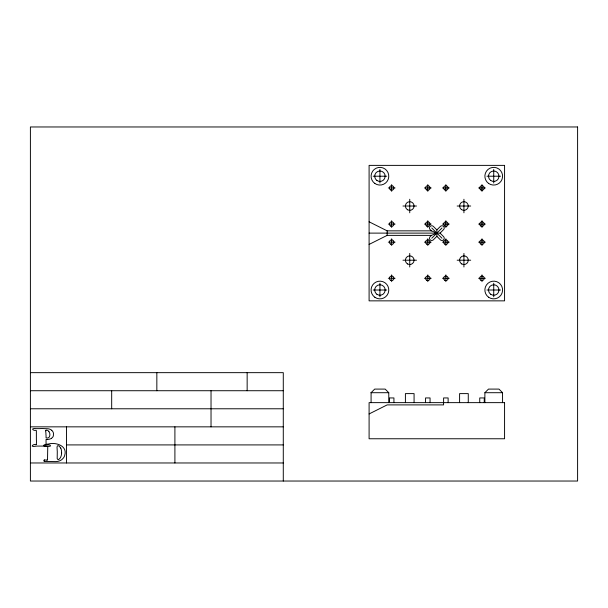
<?xml version="1.0" encoding="UTF-8"?>
<svg xmlns="http://www.w3.org/2000/svg" width="608" height="608" viewBox="0 0 608 608"><rect width="100%" height="100%" fill="white"/><g stroke="black" fill="none" stroke-linecap="round" stroke-linejoin="round"><path stroke-width="0.91" d="M405.407 402.64L405.407 393.612L414.071 393.612L414.071 402.64M436.871 229.923L433.36 226.412A2.257 2.257 0 0 0 430.168 226.412A2.257 2.257 0 0 0 430.168 229.604L431.414 230.858L436.871 233.115L431.444 235.364L430.168 236.626A2.257 2.257 0 0 0 430.168 239.818A2.257 2.257 0 0 0 433.36 239.818L436.871 236.307L436.871 229.923L440.382 226.412A2.257 2.257 0 0 1 443.574 226.412A2.257 2.257 0 0 1 443.574 229.604L440.063 233.115L369.094 233.115M431.764 238.222L441.978 228.008M371.1 392.684L374.695 389.09L385.168 389.09L388.77 392.684L388.786 402.64M484.88 402.64L484.88 392.707L488.49 389.09L498.963 389.09L502.565 392.684M51.52 438.3L52.615 437.266A4.271 4.271 0 0 0 53.367 435.799L53.489 433.466A5.153 5.153 0 0 0 52.843 431.642L51.779 430.289M36.305 444.509L36.51 441.735A12 12 0 0 0 36.45 440.595L36.412 440.26A6.475 6.475 0 0 1 36.381 439.903L36.366 430.715A1.094 1.094 0 0 0 36.032 430.312C33.98 431.042 30.56 428.64 34.192 428.511A13.513 13.513 0 0 1 35.88 428.632L39.946 428.632A13.513 13.513 0 0 1 41.625 428.511L41.906 428.503A5.236 5.236 0 0 1 42.188 428.511L47.576 428.762A6.946 6.946 0 0 1 51.756 430.312M369.094 413.949L387.159 404.898L443.589 404.898L443.604 397.944L448.126 397.944L448.126 402.64M369.094 244.424L387.159 235.38L431.414 235.372M44.361 460.013L44.392 460.005A0.836 0.836 0 0 1 44.065 460.081L43.708 460.902L44.445 461.35M373.16 176.221L386.703 176.221M486.962 176.214L500.506 176.214M388.292 187.956L395.063 187.956M424.414 187.956L431.186 187.956M442.48 187.956L449.251 187.956M478.602 187.956L485.374 187.956M402.967 206.021L416.51 206.021M457.155 206.021L470.698 206.021M388.292 224.086L395.063 224.086M424.414 224.086L431.186 224.086M442.48 224.086L449.251 224.086M478.602 224.086L485.374 224.086M369.094 221.806L387.159 230.85L431.414 230.858M388.292 242.144L395.063 242.144M424.414 242.144L431.186 242.144M442.48 242.144L449.251 242.144M478.602 242.144L485.374 242.144M402.967 260.209L416.51 260.209M457.155 260.209L470.698 260.209M388.292 278.274L395.063 278.274M424.414 278.274L431.186 278.274M442.48 278.274L449.251 278.274M478.602 278.274L485.374 278.274M373.16 290.016L386.703 290.016M486.962 290.008L500.506 290.008M30.4 372.658L283.282 372.658L283.282 481.034M30.4 390.724L283.282 390.724M371.123 392.707L388.778 392.707M484.918 392.707L502.542 392.707L502.58 402.64M30.4 408.781L283.282 408.781M30.4 426.846L283.282 426.846M47.067 439.447L46.056 439.447L46.056 444.152L47.196 444.79A7.281 7.281 0 0 1 47.796 444.82L48.389 444.874A8.398 8.398 0 0 0 49.104 444.919A10.382 10.382 0 0 0 49.537 444.988L49.712 445.018A6.475 6.475 0 0 1 50 445.064C52.546 447.062 46.041 446.188 45.159 446.059M66.523 444.912L283.282 444.912M45.585 446.082L36.67 446.082A11.932 11.932 0 0 0 36.32 446.12L34.983 446.318A16.34 16.34 0 0 1 33.288 446.439C30.316 446.409 34.086 443.772 35.37 444.661A2.835 2.835 0 0 0 36.237 444.539M46.991 460.074L47.036 460.074A1.049 1.049 0 0 0 47.515 460.013L47.751 446.751L46.763 445.96A5.609 5.609 0 0 0 45.585 446.067M46.968 460.074L45.843 460.074A7.585 7.585 0 0 0 44.597 459.944M30.4 462.969L283.282 462.969M440.063 233.115L443.574 236.626A2.257 2.257 0 0 1 443.574 239.818A2.257 2.257 0 0 1 440.382 239.818L436.871 236.307M431.764 228.008L441.978 238.222M48.974 431.688L48.062 430.646A2.409 2.409 0 0 0 46.93 430.183L46.558 430.16A1.414 1.414 0 0 0 45.934 430.282M60.724 448.119L59.288 446.196A2.759 2.759 0 0 0 58.178 445.74L57.38 445.846L57.038 447.1A17.123 17.123 0 0 0 57.068 448.028L57.137 449.145A19.19 19.19 0 0 1 57.167 450.156A17.716 17.716 0 0 1 57.281 451.98L57.19 458.622L58.011 459.686A2.212 2.212 0 0 0 58.801 459.466L60.306 457.854A8.801 8.801 0 0 0 60.716 457.011A10.876 10.876 0 0 0 61.644 452.823M45.668 430.867L45.737 431.467A7.76 7.76 0 0 1 45.805 432.326A8.816 8.816 0 0 1 45.927 433.74L45.927 433.99A6.604 6.604 0 0 0 46.048 435.252L46.056 437.92A3.116 3.116 0 0 0 46.93 438.041L47.067 438.049A2.751 2.751 0 0 0 49.24 437.038A4.917 4.917 0 0 0 48.944 431.71M493.734 169.442L493.734 182.985M493.734 283.237L493.734 296.78M484.249 402.64L484.249 397.944L479.735 397.944L479.735 402.64M481.992 184.574L481.992 191.345M481.992 220.696L481.992 227.468M481.992 238.762L481.992 245.533M481.992 274.884L481.992 281.656M468.266 402.64L468.266 393.612L459.595 393.612L459.595 402.64M463.927 199.249L463.927 212.792M463.927 253.437L463.927 266.98M445.862 184.574L445.862 191.345M445.862 220.696L445.862 227.468M445.862 238.762L445.862 245.533M445.862 274.884L445.862 281.656M430.061 402.64L430.061 397.944L425.547 397.944L425.547 402.64M427.804 184.574L427.804 191.345M427.804 220.696L427.804 227.468M427.804 238.762L427.804 245.533M427.804 274.884L427.804 281.656M409.739 199.249L409.739 212.792M409.739 253.437L409.739 266.98M393.931 402.64L393.931 397.944L389.416 397.944L389.416 402.64M391.674 184.574L391.674 191.345M391.674 220.696L391.674 227.468M391.674 238.762L391.674 245.533M391.674 274.884L391.674 281.656M387.159 230.85L387.159 235.38M379.932 169.442L379.932 182.993M379.932 283.244L379.932 296.788M371.085 392.707L371.085 402.64M247.152 372.658L247.152 390.724M211.029 390.724L211.029 426.846M174.906 426.846L174.906 462.969M156.841 372.658L156.841 390.724M111.682 390.724L111.682 408.781M66.523 426.846L66.523 462.969M44.437 461.381A3.922 3.922 0 0 0 45.448 461.464L55.982 461.609A10.549 10.549 0 0 0 61.879 459.58L63.513 457.862A7.805 7.805 0 0 0 64.722 455.354C67.784 445.694 55.586 441.879 48.207 444.053A5.252 5.252 0 0 0 47.781 444.114L45.858 444.425A13.171 13.171 0 0 0 44.825 444.608L43.829 445.223A0.79 0.79 0 0 0 43.685 445.611L43.936 445.96A1.239 1.239 0 0 0 44.445 446.097M60.792 448.096A11.674 11.674 0 0 1 61.568 452.823M51.543 438.338A8.687 8.687 0 0 1 47.074 439.409M45.6 430.776A1.064 1.064 0 0 1 45.927 430.289M577.6 126.966L30.4 126.966L30.4 481.034L577.6 481.034L577.6 126.966M504.572 165.376L369.094 165.376L369.094 300.854L504.572 300.854L504.572 165.376M504.572 402.64L369.094 402.64L369.094 438.763L504.572 438.763L504.572 402.64M426.672 189.916A2.257 2.257 0 0 0 430.061 187.956A2.257 2.257 0 0 0 426.672 186.002A2.257 2.257 0 0 0 426.672 189.916M480.86 244.104A2.257 2.257 0 0 0 484.249 242.144A2.257 2.257 0 0 0 480.86 240.19A2.257 2.257 0 0 0 480.86 244.104M480.86 226.039A2.257 2.257 0 0 0 484.249 224.086A2.257 2.257 0 0 0 480.86 222.125A2.257 2.257 0 0 0 480.86 226.039M490.717 180.5A5.236 5.236 0 0 0 498.955 176.685A5.236 5.236 0 0 0 491.53 171.464A5.236 5.236 0 0 0 490.717 180.5M426.672 280.227A2.257 2.257 0 0 0 430.061 278.274A2.257 2.257 0 0 0 426.672 276.313A2.257 2.257 0 0 0 426.672 280.227M390.549 189.916A2.257 2.257 0 0 0 393.931 187.956A2.257 2.257 0 0 0 390.549 186.002A2.257 2.257 0 0 0 390.549 189.916M444.737 280.227A2.257 2.257 0 0 0 448.126 278.274A2.257 2.257 0 0 0 444.737 276.313A2.257 2.257 0 0 0 444.737 280.227M490.717 294.295A5.236 5.236 0 0 0 498.955 290.48A5.236 5.236 0 0 0 491.53 285.258A5.236 5.236 0 0 0 490.717 294.295M488.642 297.251A8.854 8.854 0 0 0 502.55 290.806A8.854 8.854 0 0 0 490.01 281.975A8.854 8.854 0 0 0 488.642 297.251M488.642 183.456A8.854 8.854 0 0 0 502.55 177.004A8.854 8.854 0 0 0 490.01 168.18A8.854 8.854 0 0 0 488.642 183.456M407.573 263.963A4.332 4.332 0 0 0 414.071 260.209A4.332 4.332 0 0 0 407.573 256.454A4.332 4.332 0 0 0 407.573 263.963M426.672 244.104A2.257 2.257 0 0 0 430.061 242.144A2.257 2.257 0 0 0 426.672 240.19A2.257 2.257 0 0 0 426.672 244.104M376.914 180.5A5.236 5.236 0 0 0 385.153 176.685A5.236 5.236 0 0 0 377.728 171.464A5.236 5.236 0 0 0 376.914 180.5M374.84 183.456A8.854 8.854 0 0 0 388.748 177.012A8.854 8.854 0 0 0 376.208 168.188A8.854 8.854 0 0 0 374.84 183.456M376.914 294.302A5.236 5.236 0 0 0 385.153 290.487A5.236 5.236 0 0 0 377.728 285.258A5.236 5.236 0 0 0 376.914 294.302M407.573 209.775A4.332 4.332 0 0 0 414.071 206.021A4.332 4.332 0 0 0 407.573 202.266A4.332 4.332 0 0 0 407.573 209.775M444.737 244.104A2.257 2.257 0 0 0 448.126 242.144A2.257 2.257 0 0 0 444.737 240.19A2.257 2.257 0 0 0 444.737 244.104M374.84 297.259A8.854 8.854 0 0 0 388.748 290.806A8.854 8.854 0 0 0 376.208 281.983A8.854 8.854 0 0 0 374.84 297.259M461.761 263.963A4.332 4.332 0 0 0 468.266 260.209A4.332 4.332 0 0 0 461.761 256.454A4.332 4.332 0 0 0 461.761 263.963M444.562 189.802A2.257 2.257 0 0 0 448.111 188.161A2.257 2.257 0 0 0 444.919 185.911A2.257 2.257 0 0 0 444.562 189.802M461.434 209.562A4.332 4.332 0 0 0 468.244 206.408A4.332 4.332 0 0 0 462.103 202.084A4.332 4.332 0 0 0 461.434 209.562M480.86 280.227A2.257 2.257 0 0 0 484.249 278.274A2.257 2.257 0 0 0 480.86 276.313A2.257 2.257 0 0 0 480.86 280.227M390.549 280.227A2.257 2.257 0 0 0 393.931 278.274A2.257 2.257 0 0 0 390.549 276.313A2.257 2.257 0 0 0 390.549 280.227M480.86 189.916A2.257 2.257 0 0 0 484.249 187.956A2.257 2.257 0 0 0 480.86 186.002A2.257 2.257 0 0 0 480.86 189.916M444.562 225.933A2.257 2.257 0 0 0 448.111 224.284A2.257 2.257 0 0 0 444.919 222.034A2.257 2.257 0 0 0 444.562 225.933M390.549 244.104A2.257 2.257 0 0 0 393.931 242.144A2.257 2.257 0 0 0 390.549 240.19A2.257 2.257 0 0 0 390.549 244.104M390.549 226.039A2.257 2.257 0 0 0 393.931 224.086A2.257 2.257 0 0 0 390.549 222.125A2.257 2.257 0 0 0 390.549 226.039M426.672 226.039A2.257 2.257 0 0 0 430.061 224.086A2.257 2.257 0 0 0 426.672 222.125A2.257 2.257 0 0 0 426.672 226.039"/></g></svg>
